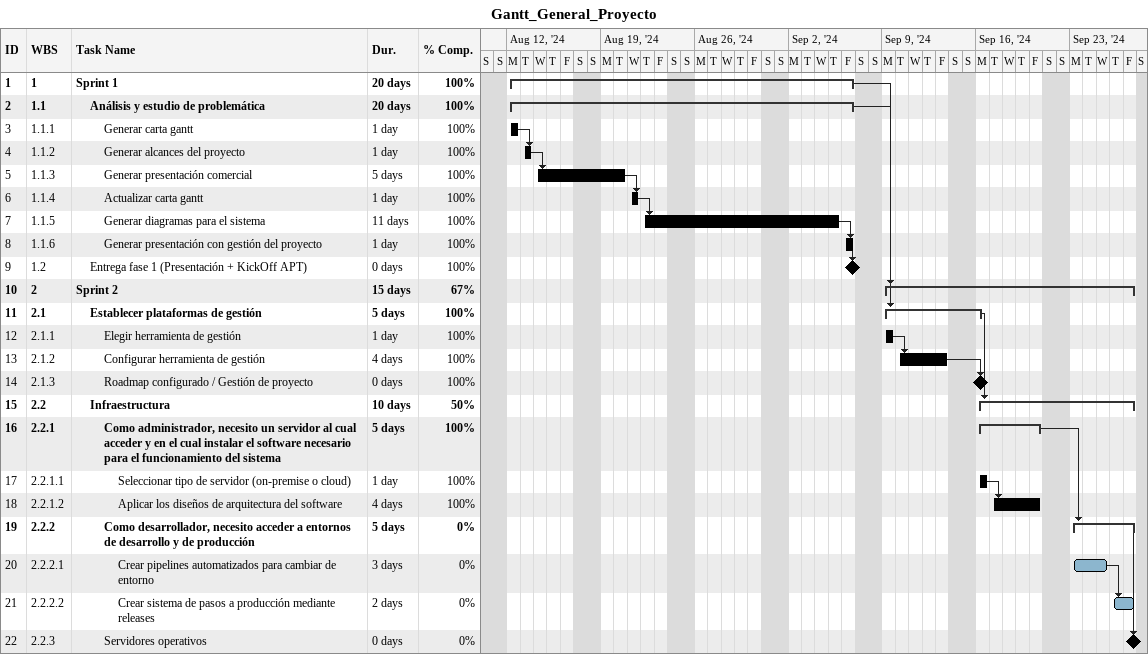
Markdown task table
Gantt_General_Proyecto

| ID | WBS | Task | Duration | Start | Finish | Predecessors | % complete |
|---|---|---|---|---|---|---|---|
| 1 | 1 | **Sprint 1** | 20d | 2024-08-12 | 2024-09-06 |  | 100 |
| 2 | 1.1 | **Análisis y estudio de problemática** | 20d | 2024-08-12 | 2024-09-06 |  | 100 |
| 3 | 1.1.1 | Generar carta gantt | 1d | 2024-08-12 | 2024-08-12 |  | 100 |
| 4 | 1.1.2 | Generar alcances del proyecto | 1d | 2024-08-13 | 2024-08-13 | 3 | 100 |
| 5 | 1.1.3 | Generar presentación comercial | 5d | 2024-08-14 | 2024-08-20 | 4 | 100 |
| 6 | 1.1.4 | Actualizar carta gantt | 1d | 2024-08-21 | 2024-08-21 | 5 | 100 |
| 7 | 1.1.5 | Generar diagramas para el sistema | 11d | 2024-08-22 | 2024-09-05 | 6 | 100 |
| 8 | 1.1.6 | Generar presentación con gestión del proyecto | 1d | 2024-09-06 | 2024-09-06 | 7 | 100 |
| 9 | 1.2 | Entrega fase 1 (Presentación + KickOff APT) | 0d | 2024-09-06 | 2024-09-06 | 8 | 100 |
| 10 | 2 | **Sprint 2** | 15d | 2024-09-09 | 2024-09-27 | 1 | 67 |
| 11 | 2.1 | **Establecer plataformas de gestión** | 5d | 2024-09-09 | 2024-09-16 | 2 | 100 |
| 12 | 2.1.1 | Elegir herramienta de gestión | 1d | 2024-09-09 | 2024-09-09 |  | 100 |
| 13 | 2.1.2 | Configurar herramienta de gestión | 4d | 2024-09-10 | 2024-09-13 | 12 | 100 |
| 14 | 2.1.3 | Roadmap configurado / Gestión de proyecto | 0d | 2024-09-16 | 2024-09-16 | 13 | 100 |
| 15 | 2.2 | **Infraestructura** | 10d | 2024-09-16 | 2024-09-27 | 11 | 50 |
| 16 | 2.2.1 | **Como administrador, necesito un servidor al cual acceder y en el cual instalar el software necesario para el funcionamiento del sistema** | 5d | 2024-09-16 | 2024-09-20 |  | 100 |
| 17 | 2.2.1.1 | Seleccionar tipo de servidor (on-premise o cloud) | 1d | 2024-09-16 | 2024-09-16 |  | 100 |
| 18 | 2.2.1.2 | Aplicar los diseños de arquitectura del software | 4d | 2024-09-17 | 2024-09-20 | 17 | 100 |
| 19 | 2.2.2 | **Como desarrollador, necesito acceder a entornos de desarrollo y de producción** | 5d | 2024-09-23 | 2024-09-27 | 16 | 0 |
| 20 | 2.2.2.1 | Crear pipelines automatizados para cambiar de entorno | 3d | 2024-09-23 | 2024-09-25 |  | 0 |
| 21 | 2.2.2.2 | Crear sistema de pasos a producción mediante releases | 2d | 2024-09-26 | 2024-09-27 | 20 | 0 |
| 22 | 2.2.3 | Servidores operativos | 0d | 2024-09-27 | 2024-09-27 | 19 | 0 |
